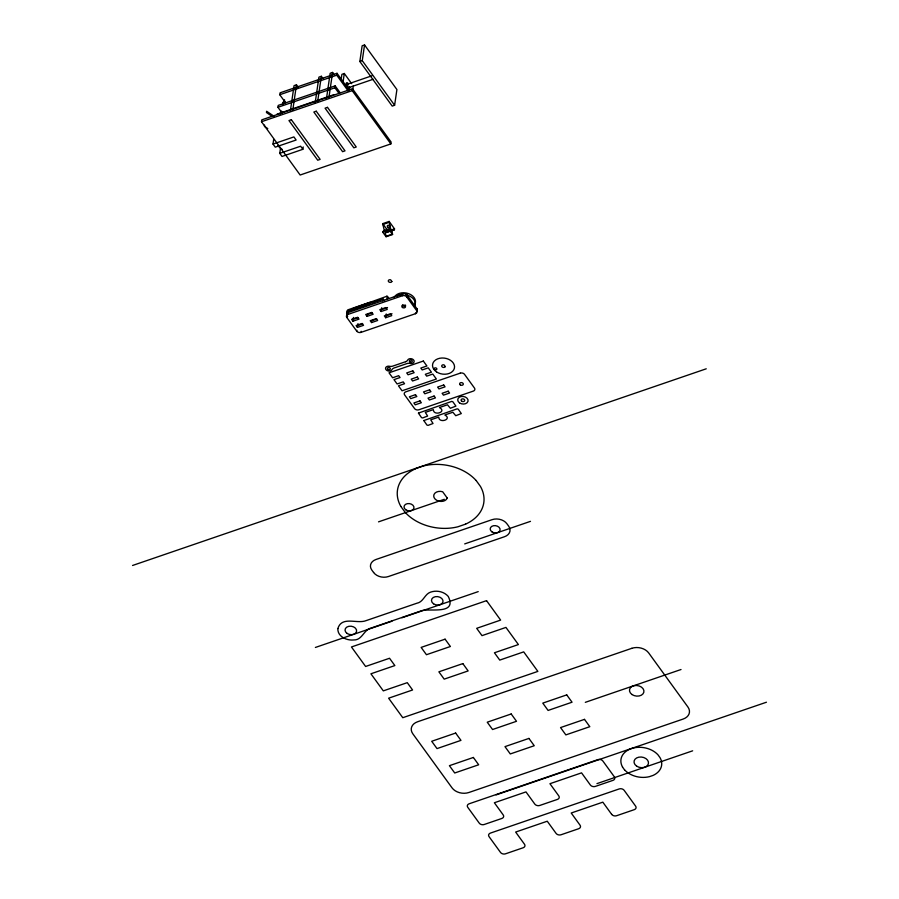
<?xml version="1.0" encoding="UTF-8"?>
<svg xmlns="http://www.w3.org/2000/svg" width="899" height="899" viewBox="0 0 899 899"><rect width="100%" height="100%" fill="white"/><g stroke="black" fill="none" stroke-linecap="round" stroke-linejoin="round"><path stroke-width="1.35" d="M387.098 299.3L387.143 296.164L353.195 308.357M282.353 104.767L283.826 101.43A15.665 11.384 8.3 0 1 284.534 100.598M261.508 121.736L261.778 119.848L352.475 88.754L391.121 142.031L390.851 143.919L300.154 175.013L261.508 121.736L352.194 90.642L352.475 88.754M264.598 125.085L264.418 126.343L267.767 128.591M282.05 112.959L277.937 107.296L278.207 105.408L335.181 85.877L340.114 92.676M285.522 102.655L279.769 94.721L280.05 92.833L337.013 73.302L349.34 90.305M273.015 144.065L293.883 136.918L296.131 140.019L275.263 147.166L273.015 144.065L273.701 139.334M303.21 146.942L302.862 149.301L282.005 156.46L279.758 153.358L280.443 148.627M290.332 111.161L294.052 85.641L296.468 84.821L298.108 87.091M292.737 110.33L296.468 84.821M315.212 102.632L318.931 77.112L321.348 76.291L322.988 78.55M317.617 101.801L321.348 76.291M326.449 98.778L330.169 73.269L332.585 72.437L334.226 74.707M328.854 97.946L332.585 72.437M339.013 93.429L334.9 87.765L335.181 85.877M348.239 91.057L336.732 75.19L337.013 73.302M341.159 79.348L341.89 74.325L344.306 73.493L351.655 83.641M343.013 82.292L344.306 73.493M352.745 89.664L353.296 85.888M359.847 61.492L362.14 45.77L364.544 44.95L396.909 89.552L394.616 105.273L392.211 106.093L359.847 61.492L362.252 60.66L364.544 44.95M347.036 314.628L347.306 312.74M347.003 316.043L347.07 315.571A3.158 2.292 8.3 0 1 348.284 312.515L402.707 293.849A3.158 2.292 8.3 0 1 406.989 295.029L416.956 308.762L416.675 310.649A3.158 2.292 8.3 0 1 415.473 313.706L361.038 332.36A3.158 2.292 8.3 0 1 356.768 331.192L346.8 317.448L346.935 316.504M347.362 315.01A3.236 2.349 8.3 0 1 348.273 311.492L348.542 309.616L369.084 302.57A3.236 2.349 8.3 0 1 372.692 303.042M346.8 317.448A3.158 2.292 8.3 0 1 348.003 314.403L348.554 310.627L382.873 298.861L384.48 301.098M352.947 321.213L351.599 319.359L357.678 317.268L359.027 319.123L352.947 321.213L353.498 317.437M356.768 331.192L356.903 330.248M357.442 327.405L356.094 325.55L362.185 323.46L363.533 325.326L357.442 327.405L357.993 323.64M361.038 332.36L361.196 331.304M367.05 316.369L365.702 314.504L371.781 312.414L373.141 314.279L367.05 316.369L367.331 314.481L372.197 312.807M348.273 311.492L368.815 304.458L369.084 302.57M386.087 236.729L382.671 232.021L384.255 230.447L382.716 223.637L389.132 221.435L394.526 228.863L394.391 229.807L385.311 232.852L386.087 236.729L392.515 234.527L391.84 229.852L394.391 229.807M371.557 322.572L370.208 320.707L376.299 318.628L377.647 320.482L371.557 322.572L371.838 320.685L376.703 319.01M385.311 232.852L385.424 232.054L394.526 228.863M384.143 231.245L390.559 229.043L389.132 221.435M392.515 234.527L389.098 229.818L390.559 229.043M382.592 300.749L382.873 298.861M381.165 311.515L379.816 309.661L385.896 307.57L387.244 309.425L381.165 311.515L381.715 307.75M385.671 317.729L384.322 315.875L390.402 313.785L391.75 315.639L385.671 317.729L386.222 313.965M348.003 314.403L402.437 295.737L402.707 293.849M416.675 310.649L406.708 296.917L406.989 295.029M415.473 313.706L415.608 312.762M280.083 113.521L281.499 111.094M280.263 113.971L282.016 111.566M415.63 468.615L423.373 465.963A43.557 31.645 8.3 0 1 476.099 480.482M465.581 524.139L457.838 526.803A43.557 31.645 8.3 0 1 405.112 512.284L400.752 506.317M629.491 749.26L633.143 748.013M279.769 94.721L336.732 75.19M277.937 107.296L334.9 87.765M345.868 84.72L371.95 75.774M347.081 88.203L373.164 79.258M276.926 114.207L333.9 94.676M279.758 153.358L300.626 146.211L302.862 149.301M382.569 224.581L388.997 222.379M384.255 230.447L390.672 228.245M382.738 231.571L389.166 229.369M382.671 232.021L389.098 229.818M386.154 236.28L392.582 234.077M373.254 302.367L381.277 299.603M353.217 319.325L358.083 317.65M381.434 309.638L387.525 307.548M357.723 325.528L362.589 323.854M385.941 315.841L392.031 313.762M132.558 565.482L706.243 368.804M378.535 521.847L444.331 499.293M464.693 543.906L530.477 521.353M315.38 647.46L391.942 621.209M401.92 617.77L478.223 591.621M585.316 702.333L681.015 669.519M496.079 794.907L766.442 702.22M596.947 783.625L692.646 750.822M386.784 296.221L388.851 298.434L387.503 296.513M385.424 232.054L387.963 232.009L388.11 231.065L382.716 223.637M274.442 116.51L266.621 111.251L266.43 112.51L272.026 116.274M476.122 480.471L480.459 486.449A43.557 31.645 8.3 0 1 465.57 524.128M624.524 769.836L622.479 767.027M362.252 60.66L394.616 105.273M352.194 90.642L390.851 143.919M347.07 315.571L347.699 316.426M611.668 814.37L602.824 802.166L571.213 813.011L580.057 825.203A3.641 2.641 8.3 0 1 578.675 828.721L561.032 834.766A3.641 2.641 8.3 0 1 556.099 833.418L547.255 821.225L515.644 832.058L524.499 844.251A3.641 2.641 8.3 0 1 523.106 847.779L505.463 853.825A3.641 2.641 8.3 0 1 500.541 852.466L489.034 836.609A3.641 2.641 8.3 0 1 490.427 833.092L619.197 788.94A3.641 2.641 8.3 0 1 624.131 790.3L635.627 806.156A3.641 2.641 8.3 0 1 634.233 809.673L616.602 815.719A3.641 2.641 8.3 0 1 611.668 814.37M373.579 572.483L371.804 570.033A10.912 7.934 8.3 0 1 375.984 559.481L492.113 519.656A10.912 7.934 8.3 0 1 506.89 523.724L508.677 526.162A10.912 7.934 8.3 0 1 504.496 536.725L388.368 576.551A10.912 7.934 8.3 0 1 373.591 572.483M416.956 308.762A3.158 2.292 8.3 0 1 416.642 311.324M405.157 305.211A1.382 1.011 8.3 0 1 402.842 305.188M347.464 312.931A3.236 2.349 8.3 0 1 348.542 309.616M368.815 304.458A3.236 2.349 8.3 0 1 370.276 304.255M402.437 295.737A3.158 2.292 8.3 0 1 406.708 296.917M405.651 305.267A1.854 1.349 8.3 0 1 402.336 305.199M406.101 294.917A11.08 8.057 8.3 0 1 414.461 306.447M397.167 296.063A11.08 8.057 8.3 0 1 401.684 294.715M394.245 297.187A11.08 8.057 8.3 0 1 408.562 293.636A11.08 8.057 8.3 0 1 414.742 304.559M624.569 769.825A20.531 14.912 8.3 0 0 649.415 776.657L653.034 775.432A20.531 14.912 8.3 0 0 660.035 757.666L658.001 754.845A20.531 14.912 8.3 0 0 633.166 748.047M622.546 767.038A20.531 14.912 8.3 0 1 629.558 749.283M400.819 506.373A43.557 31.645 8.3 0 1 415.686 468.694M349.509 86.787A3.472 1.382 71.1 0 1 348.037 88.911A3.472 1.382 71.1 0 1 346.171 83.787A3.472 1.382 71.1 0 1 348.531 84.079M348.79 86.765A1.854 0.73 71.1 0 1 347.834 87.405A1.854 0.73 71.1 0 1 346.98 84.72A1.854 0.73 71.1 0 1 348.228 84.967M282.78 104.969A11.552 8.394 8.3 0 1 285.298 102.317M282.185 149.369A11.552 8.394 8.3 0 1 278.016 145.481M284.792 101.126A15.665 11.384 8.3 0 0 283.713 102.385L282.421 104.689L283.96 100.486A15.665 11.384 8.3 0 1 284.556 99.8M418.451 413.158L421.53 417.619L422.665 417.934L427.621 416.057L425.317 412.383L433.352 409.629C433.329 416.406 447.421 411.978 439.431 407.539L447.466 404.786L450.354 408.27L455.917 406.112L452.871 401.774L451.77 401.392L418.462 413.091M423.845 420.597L426.935 425.058L428.059 425.373L433.026 423.508L430.722 419.822L438.757 417.069C438.723 423.856 452.815 419.406 444.836 414.99L452.871 412.236L455.759 415.709L461.311 413.562L458.276 409.214L457.175 408.831L423.856 420.53M337.867 628.57C337.361 636.548 346.845 640.773 353.7 639.964C362.353 640.302 363.601 629.648 371.287 627.985L422.114 610.567C431.003 608.443 457.209 614.624 448.253 596.419C443.96 591.475 436.431 589.991 430.374 592.205C424.542 594.306 423.418 602.128 416.81 603.251L365.972 620.67C356.97 624.164 341.721 615.736 337.867 628.57M291.366 119.736L288.961 120.556L317.729 160.213L320.134 159.381L291.366 119.736M316.246 111.206L313.841 112.027L342.609 151.684L345.014 150.852L316.246 111.206M327.483 107.352L325.078 108.172L353.846 147.829L356.251 146.998L327.483 107.352M405.618 361.713L392.706 366.129A4.619 3.36 8.3 0 1 389.525 366.275A3.326 2.416 8.3 0 0 385.649 367.792A3.326 2.416 8.3 0 0 387.885 370.871A3.326 2.416 8.3 0 0 391.975 369.646A4.619 3.36 8.3 0 1 394.054 367.994L406.966 363.567A4.619 3.36 8.3 0 1 410.146 363.421A3.326 2.416 8.3 0 0 414.023 361.904A3.326 2.416 8.3 0 0 411.787 358.836A3.326 2.416 8.3 0 0 407.697 360.049A4.619 3.36 8.3 0 1 405.618 361.713M423.328 361.05L389.02 372.815L392.616 377.771L398.695 375.681L400.044 377.535L393.964 379.625L397.111 383.963L403.19 381.884L404.539 383.738L398.459 385.828L402.055 390.784L436.363 379.018L432.767 374.063L426.688 376.142L425.339 374.287L431.419 372.197L428.261 367.848L422.182 369.938L420.822 368.073L426.913 365.983L423.328 361.05M412.798 370.838L406.719 372.928L408.067 374.782L414.147 372.692L412.798 370.838M417.305 377.041L411.225 379.131L412.574 380.985L418.653 378.895L417.305 377.041M460.243 373.152L405.809 391.818A3.158 2.292 8.3 0 0 404.606 394.863L414.574 408.607A3.158 2.292 8.3 0 0 418.844 409.775L473.279 391.121A3.158 2.292 8.3 0 0 474.481 388.065L464.513 374.332A3.158 2.292 8.3 0 0 460.243 373.152M415.484 394.683L409.405 396.774L410.753 398.628L416.833 396.538L415.484 394.683M429.587 389.829L423.508 391.919L424.856 393.784L430.947 391.694L429.587 389.829M443.701 384.986L437.622 387.076L438.97 388.93L445.05 386.84L443.701 384.986M419.99 400.875L413.9 402.966L415.248 404.82L421.339 402.741L419.99 400.875M434.093 396.043L428.014 398.122L429.362 399.988L435.442 397.897L434.093 396.043M448.208 391.2L442.128 393.29L443.477 395.144L449.556 393.054L448.208 391.2M486.55 600.656L351.453 646.965L365.612 666.474L389.537 658.259L394.852 665.575L370.916 673.789L383.311 690.87L407.269 682.667L412.574 689.983L388.615 698.197L402.774 717.705L537.86 671.396L523.701 651.876L499.754 660.091L494.439 652.775L518.397 644.561L505.946 627.412L481.999 635.638L476.684 628.322L500.631 620.096L486.55 600.656M445.084 639.178L421.137 647.404L426.452 654.719L450.399 646.493L445.084 639.178M462.828 663.608L438.881 671.823L444.185 679.138L468.143 670.924L462.828 663.608M631.862 648.303L417.563 721.773A12.429 9.024 8.3 0 0 412.821 733.798L452.051 787.872A12.429 9.024 8.3 0 0 468.873 792.502L683.173 719.043A12.429 9.035 8.3 0 0 687.915 707.007L648.685 652.932A12.429 9.024 8.3 0 0 631.862 648.303M455.647 733.056L431.7 741.282L437.015 748.597L460.962 740.371L455.647 733.056M511.194 713.975L487.247 722.2L492.562 729.516L516.509 721.29L511.194 713.975M566.73 694.893L542.782 703.119L548.098 710.435L572.045 702.209L566.73 694.893M473.368 757.464L449.41 765.678L454.725 772.994L478.673 764.779L473.368 757.464M528.938 738.416L504.98 746.631L510.284 753.946L534.242 745.732L528.938 738.416M584.496 719.369L560.549 727.572L565.853 734.899L589.811 726.684L584.496 719.369M597.925 759.633L469.154 803.785A3.641 2.641 8.3 0 0 467.761 807.302L479.268 823.158A3.641 2.641 8.3 0 0 484.19 824.507L501.833 818.461A3.641 2.641 8.3 0 0 503.215 814.944L494.371 802.751L525.982 791.907L534.826 804.111A3.641 2.641 8.3 0 0 539.76 805.459L557.402 799.413A3.641 2.641 8.3 0 0 558.785 795.896L549.941 783.703L581.552 772.859L590.396 785.052A3.641 2.641 8.3 0 0 595.329 786.411L612.961 780.366A3.641 2.641 8.3 0 0 614.354 776.848L602.847 760.992A3.641 2.641 8.3 0 0 597.925 759.633M391.863 281.488L390.66 279.825A1.82 1.315 8.3 0 0 388.379 280.555A1.82 1.315 8.3 0 0 389.638 282.297A1.82 1.315 8.3 0 0 391.863 281.488M445.286 366.556L444.072 364.893A1.82 1.315 8.3 0 0 441.791 365.623A1.82 1.315 8.3 0 0 443.061 367.365A1.82 1.315 8.3 0 0 445.286 366.556M447.219 498.035L442.668 491.753A6.889 5.001 8.3 0 0 433.992 494.529A6.889 5.001 8.3 0 0 438.779 501.136A6.889 5.001 8.3 0 0 447.219 498.035M387.716 226.953A1.382 1.011 8.3 0 0 389.975 226.537A1.382 1.011 8.3 0 0 388.166 225.267A1.382 1.011 8.3 0 0 387.716 226.953M402.494 307.492A1.854 1.349 8.3 0 0 405.483 306.885A1.854 1.349 8.3 0 0 403.033 305.222A1.854 1.349 8.3 0 0 402.494 307.492M460.299 384.907A1.854 1.349 8.3 0 0 463.288 384.3A1.854 1.349 8.3 0 0 460.839 382.637A1.854 1.349 8.3 0 0 460.299 384.907M387.918 369.377A1.483 1.079 8.3 0 0 390.312 368.893A1.483 1.079 8.3 0 0 388.357 367.567A1.483 1.079 8.3 0 0 387.918 369.377M409.877 361.848A1.472 1.068 8.3 0 0 412.259 361.364A1.472 1.068 8.3 0 0 410.304 360.038A1.472 1.068 8.3 0 0 409.877 361.848M436.464 371.849A11.08 8.057 8.3 0 0 454.388 368.242A11.08 8.057 8.3 0 0 439.723 358.263A11.08 8.057 8.3 0 0 436.464 371.849M434.622 369.59A1.382 1.011 8.3 0 0 436.858 369.129A1.382 1.011 8.3 0 0 435.026 367.893A1.382 1.011 8.3 0 0 434.622 369.59M461.726 401.19A1.854 1.349 8.3 0 0 464.716 400.583A1.854 1.349 8.3 0 0 462.266 398.92A1.854 1.349 8.3 0 0 461.726 401.19M459.546 402.909A5.225 3.798 8.3 0 0 468.019 401.269A5.225 3.798 8.3 0 0 461.153 396.526A5.225 3.798 8.3 0 0 459.546 402.909M636.582 766.083A7.282 5.293 8.3 0 0 648.393 763.779A7.282 5.293 8.3 0 0 638.807 757.172A7.282 5.293 8.3 0 0 636.582 766.083M405.786 509.789A5.001 3.641 8.3 0 0 413.9 508.205A5.001 3.641 8.3 0 0 407.314 503.665A5.001 3.641 8.3 0 0 405.786 509.789M433.52 603.791A5.799 4.214 8.3 0 0 442.937 601.948A5.799 4.214 8.3 0 0 435.307 596.689A5.799 4.214 8.3 0 0 433.52 603.791M347.093 633.424A5.821 4.225 8.3 0 0 356.532 631.581A5.821 4.225 8.3 0 0 348.879 626.3A5.821 4.225 8.3 0 0 347.093 633.424M632.031 694.545A7.282 5.293 8.3 0 0 643.83 692.241A7.282 5.293 8.3 0 0 634.256 685.634A7.282 5.293 8.3 0 0 632.031 694.545M491.933 531.848A5.001 3.641 8.3 0 0 500.046 530.264A5.001 3.641 8.3 0 0 493.472 525.724A5.001 3.641 8.3 0 0 491.933 531.848"/></g></svg>
